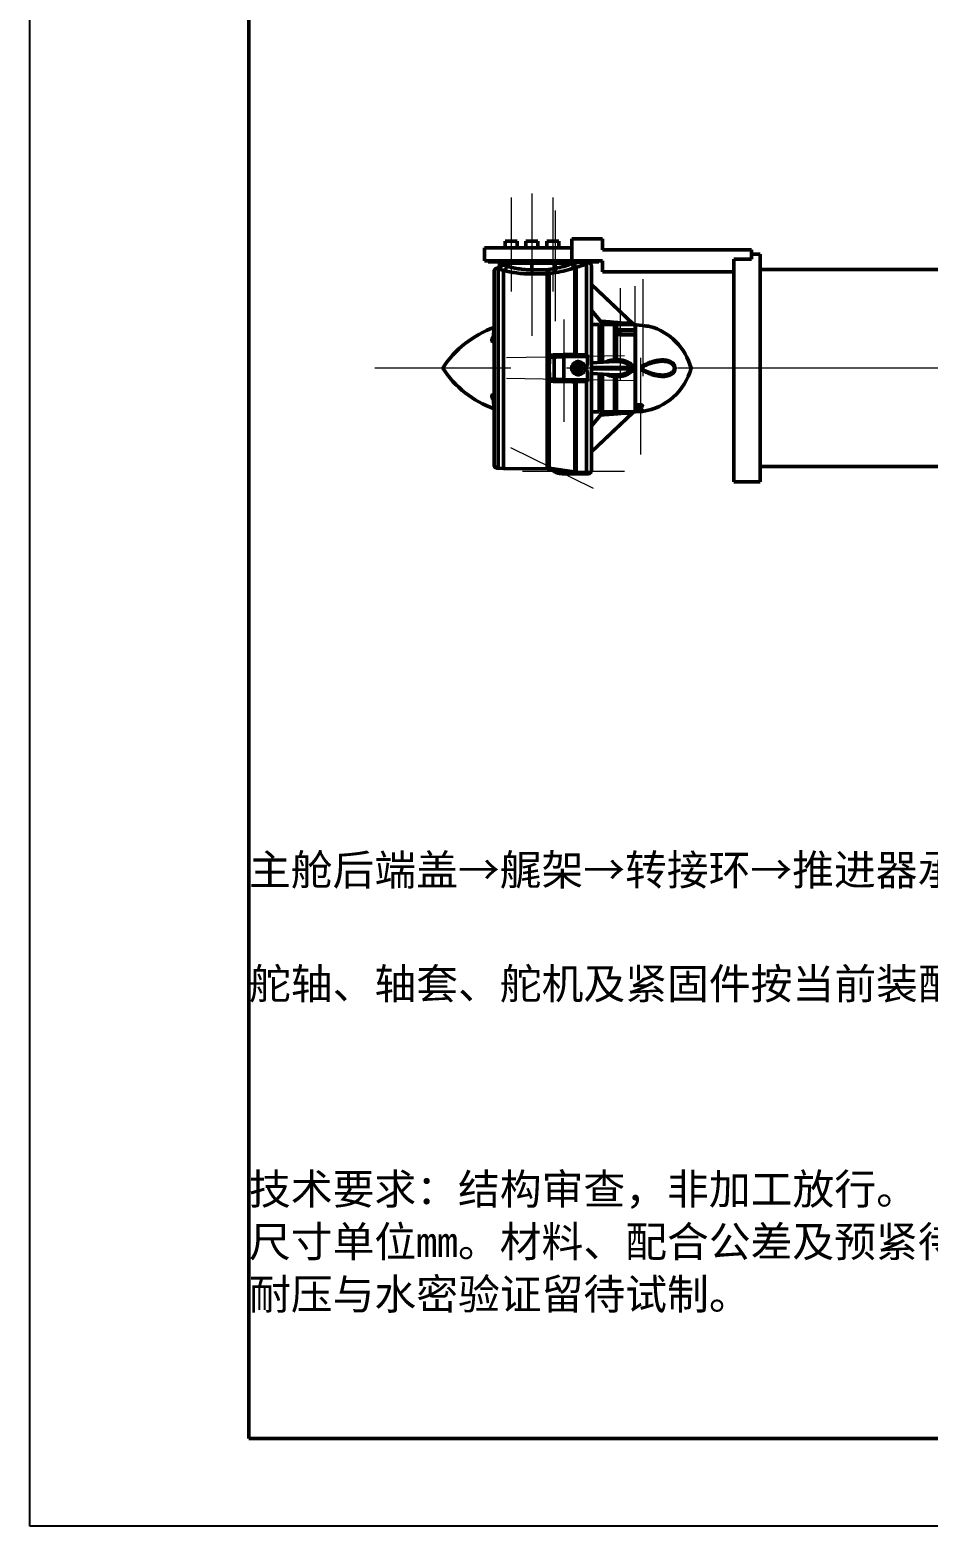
# Model space of a CAD drawing. Header units: millimetres. Extents: x 0 to 420, y 0 to 297.
# Drawn here: x 0 to 102.5, y -0.2 to 170.6 of the extents above; entities that cross this region are included whole.
import ezdxf

# ---------------------------------------------------------------- set-up
doc = ezdxf.new("R2010")
doc.units = ezdxf.units.MM
doc.linetypes.add('CENTERX2', pattern=[20.32, 12.7, -2.54, 2.54, -2.54])
for name, color, linetype in [('2_细实线层', 4, 'Continuous'), ('3_文字层', 174, 'Continuous'), ('9中心线层', 1, 'Continuous')]:
    doc.layers.add(name, color=color, linetype=linetype)
doc.layers.add('4_图框轮廓', color=1, linetype='Continuous', lineweight=50)
doc.styles.add('AUV_FANGSONG', font='simfang.ttf')

# ---------------------------------------------------------------- blocks, each defined once
blk = doc.blocks.new('SW_CENTERMARKSYMBOL_53')
at = {"layer": '9中心线层', "color": 0}
for p, q in [((-0.625, 0), (-0.9375, 0)), ((0, 0), (-0.625, 0)), ((0, 0.625), (0, 0.9375)), ((0, 0), (0, 0.625)), ((0, 0), (0, -0.625)), ((0, 0), (0.625, 0)), ((0.625, 0), (0.9375, 0)), ((0, -0.625), (0, -0.9375))]:
    blk.add_line(p, q, dxfattribs=at)

msp = doc.modelspace()

# ---------------------------------------------------------------- linework, layer by layer
at = {"color": 7, "linetype": 'Continuous', "lineweight": 50}
for p, q in [((51.88, 145.75), (61.88, 145.75)), ((51.88, 144.25), (51.88, 145.75)), ((54.25, 146.5), (54.25, 145.75)), ((54.25, 146.5), (55.63, 146.5)), ((55.63, 145.75), (55.63, 146.5)), ((56.63, 146.5), (56.63, 145.75)), ((56.63, 146.5), (58, 146.5)), ((58, 145.75), (58, 146.5)), ((59, 146.5), (59, 145.75)), ((59, 146.5), (60.38, 146.5)), ((60.38, 145.75), (60.38, 146.5)), ((61.88, 145.75), (61.88, 146.75)), ((61.88, 146.75), (65.38, 146.75)), ((61.88, 144.25), (61.88, 145.75)), ((65.38, 145.5), (65.38, 146.75)), ((65.38, 145.5), (82.38, 145.5)), ((82.38, 144.45), (82.38, 145.5)), ((51.88, 144.25), (61.88, 144.25)), ((53.6, 144), (53.6, 143.79)), ((57.31, 144), (53.6, 144)), ((53.87, 143.81), (54.45, 143.66)), ((57.31, 144), (57.31, 144.25)), ((57.31, 143.23), (57.31, 144)), ((57.31, 144), (59.96, 144)), ((59.96, 144), (59.96, 144.25)), ((59.96, 144), (59.96, 143.38)), ((59.96, 144), (62.06, 144)), ((61.88, 144.25), (65.38, 144.25)), ((61.88, 143.94), (62.04, 143.99)), ((62.04, 143.99), (62.06, 144)), ((63.14, 144.13), (63.4, 144.17)), ((63.4, 144.17), (63.48, 144.17)), ((63.48, 144.17), (63.61, 144.18)), ((63.72, 144.01), (63.55, 143.9)), ((63.55, 143.9), (63.55, 133.53)), ((63.76, 144.03), (63.72, 144.01)), ((63.83, 144.06), (63.76, 144.03)), ((64.1, 120.32), (64.1, 143.68)), ((65.38, 143), (65.38, 144.25)), ((80.38, 144.45), (82.38, 144.45)), ((80.38, 119), (80.38, 144.45)), ((83.38, 145), (82.38, 145)), ((83.38, 119), (83.38, 145)), ((52.99, 143.05), (52.99, 120.95)), ((53.44, 120.58), (53.44, 143.32)), ((54.08, 120.54), (54.08, 143.17)), ((59.04, 143.24), (57.31, 143.23)), ((57.31, 143.23), (57.32, 142.76)), ((59.04, 142.77), (57.32, 142.76)), ((59.04, 143.24), (59.19, 143.25)), ((59.04, 143.24), (59.04, 142.77)), ((59.04, 142.77), (59.27, 142.79)), ((59.04, 120.5), (59.04, 142.77)), ((59.96, 143.38), (59.19, 143.25)), ((59.27, 142.79), (59.19, 143.25)), ((60.04, 142.92), (59.27, 142.79)), ((59.27, 142.79), (59.27, 133.38)), ((59.96, 143.38), (60.04, 142.92)), ((62.35, 143.51), (62.21, 143.46)), ((62.21, 143.46), (62.21, 133.56)), ((62.37, 143.52), (62.35, 143.51)), ((62.35, 143.51), (62.35, 133.55)), ((65.38, 143), (80.38, 143)), ((110.38, 143.25), (83.38, 143.25)), ((68.86, 137.07), (64.1, 141.57)), ((68.81, 137.1), (64.1, 141.55)), ((64.1, 138.61), (65.21, 137.28)), ((64.1, 138.58), (65.21, 137.26)), ((64.98, 137), (64.1, 137)), ((64.98, 134.5), (64.98, 137)), ((65.25, 136.96), (65.25, 136.94)), ((65.31, 137.03), (65.27, 137.03)), ((65.37, 136.98), (65.33, 137.04)), ((65.37, 132.69), (65.37, 136.98)), ((66.75, 132.96), (66.75, 136.98)), ((66.96, 136.98), (66.75, 136.98)), ((66.76, 137.23), (66.97, 137.21)), ((66.96, 132.97), (66.96, 136.98)), ((68.86, 137.07), (68.86, 137.07)), ((69.08, 137), (69.03, 137)), ((69.03, 137), (69.03, 137)), ((69.08, 136.38), (69.08, 137)), ((69.13, 136.93), (69.13, 127.8)), ((69.99, 136.87), (69.13, 136.93)), ((52.73, 135.18), (52.73, 135.25)), ((52.89, 135.45), (52.99, 136.58)), ((52.99, 136.52), (52.89, 135.4)), ((52.89, 135.45), (52.89, 135.4)), ((52.89, 135.4), (52.89, 135.33)), ((52.89, 135.4), (52.89, 135.33)), ((52.99, 136.26), (52.91, 135.37)), ((65.25, 136.58), (64.98, 136.58)), ((67.08, 136.02), (67.08, 136.28)), ((67.13, 135.98), (67.13, 136.24)), ((67.38, 136.43), (69.08, 136.38)), ((67.38, 135.89), (67.38, 136.35)), ((69.05, 135.92), (67.38, 135.89)), ((67.38, 135.88), (69.05, 135.9)), ((69.08, 135.77), (67.38, 135.82)), ((69.05, 135.9), (69.05, 135.8)), ((69.08, 136.31), (69.08, 135.94)), ((69.08, 127), (69.08, 135.77)), ((59.31, 133.26), (59.85, 133.27)), ((59.32, 133.46), (59.79, 133.52)), ((59.96, 133.52), (59.79, 133.52)), ((59.85, 133.27), (59.85, 130.73)), ((61.85, 133.56), (60.95, 133.54)), ((60.96, 133.29), (60.95, 133.54)), ((60.96, 133.29), (63.67, 133.34)), ((60.96, 130.71), (60.96, 133.29)), ((61.85, 133.56), (62.21, 133.56)), ((62.35, 133.55), (62.21, 133.56)), ((62.35, 133.55), (63.55, 133.53)), ((63.67, 133.53), (63.55, 133.53)), ((63.67, 133.34), (63.67, 132.41)), ((64.98, 132.67), (64.98, 134.5)), ((59.27, 133.26), (59.27, 132.94)), ((59.31, 133.26), (59.27, 133.26)), ((59.27, 132), (59.31, 132.94)), ((59.27, 132.94), (59.31, 132.94)), ((59.27, 132.94), (59.27, 132)), ((59.31, 131.06), (59.27, 132)), ((59.27, 132), (59.27, 131.06)), ((59.31, 132.94), (59.31, 133.26)), ((63.67, 131.59), (63.67, 130.66)), ((66.79, 132.76), (64.1, 132.61)), ((64.1, 132.08), (68.81, 132.08)), ((64.1, 132.04), (68.86, 132.04)), ((68.86, 131.96), (64.1, 131.96)), ((68.81, 131.92), (64.1, 131.92)), ((66.75, 132.96), (66.96, 132.97)), ((66.81, 132.76), (66.76, 132.76)), ((66.97, 132.77), (66.81, 132.76)), ((68.86, 132), (68.86, 132.04)), ((68.86, 131.96), (68.86, 132)), ((68.86, 132), (69.03, 132)), ((69.03, 132.04), (69.03, 132)), ((69.03, 132), (69.03, 131.96)), ((69.87, 131.9), (69.87, 132.1)), ((69.94, 132.27), (70.06, 132.34)), ((70.06, 131.66), (69.94, 131.73)), ((69.98, 132.16), (70.1, 132.22)), ((69.98, 131.92), (69.98, 132.08)), ((70.1, 131.78), (69.98, 131.84)), ((71.37, 132.68), (72.15, 132.79)), ((59.27, 131.06), (59.27, 130.74)), ((59.27, 131.06), (59.31, 131.06)), ((59.31, 130.74), (59.27, 130.74)), ((59.27, 130.62), (59.27, 120.56)), ((59.31, 130.74), (59.31, 131.06)), ((59.85, 130.73), (59.31, 130.74)), ((59.79, 130.48), (59.32, 130.54)), ((59.96, 130.48), (59.79, 130.48)), ((60.95, 130.46), (60.96, 130.71)), ((60.95, 130.46), (61.85, 130.44)), ((63.67, 130.66), (60.96, 130.71)), ((61.85, 130.44), (62.21, 130.44)), ((62.35, 130.45), (62.21, 130.44)), ((62.21, 130.44), (62.21, 120.12)), ((63.55, 130.47), (62.35, 130.45)), ((62.35, 130.45), (62.35, 120.11)), ((63.55, 130.47), (63.55, 120.03)), ((63.55, 130.47), (63.67, 130.47)), ((64.1, 131.39), (66.82, 131.24)), ((64.98, 127), (64.98, 131.34)), ((65.37, 127.02), (65.37, 131.32)), ((66.96, 131.03), (66.75, 131.04)), ((66.75, 127.02), (66.75, 131.04)), ((66.76, 131.24), (66.82, 131.24)), ((66.82, 131.24), (66.97, 131.23)), ((66.96, 127.02), (66.96, 131.03)), ((52.73, 128.75), (52.73, 128.82)), ((52.89, 128.67), (52.89, 128.6)), ((52.89, 128.6), (52.89, 128.67)), ((52.89, 128.55), (52.89, 128.6)), ((52.89, 128.6), (52.99, 127.48)), ((52.99, 127.42), (52.89, 128.55)), ((52.91, 128.63), (52.99, 127.74)), ((64.1, 127), (64.98, 127)), ((64.1, 122.43), (68.86, 126.93)), ((64.1, 122.45), (68.81, 126.9)), ((65.21, 126.74), (64.1, 125.42)), ((65.21, 126.72), (64.1, 125.39)), ((64.98, 127.42), (65.25, 127.42)), ((65.25, 127.06), (65.25, 127.04)), ((65.25, 127.02), (65.26, 126.98)), ((65.26, 126.98), (65.27, 126.94)), ((65.27, 126.97), (65.31, 126.97)), ((65.33, 126.96), (65.37, 127.02)), ((66.75, 127.02), (66.96, 127.02)), ((66.97, 126.79), (66.76, 126.77)), ((68.86, 126.93), (68.86, 126.93)), ((69.03, 127), (69.08, 127)), ((69.03, 127), (69.03, 127)), ((69.13, 127.8), (69.76, 127.8)), ((69.13, 127.8), (69.13, 127.55)), ((69.76, 127.61), (69.13, 127.55)), ((69.13, 127.55), (69.13, 127.24)), ((69.13, 127.24), (69.76, 127.26)), ((69.13, 127.24), (69.13, 127.11)), ((69.76, 127.16), (69.13, 127.11)), ((69.13, 127.11), (69.13, 127.01)), ((69.13, 127.01), (69.76, 127.04)), ((69.76, 127.8), (69.76, 127.61)), ((69.76, 127.26), (69.76, 127.16)), ((53.44, 120.58), (54.08, 120.54)), ((54.08, 120.54), (59.04, 120.5)), ((59.31, 120.46), (59.85, 120.19)), ((59.32, 120.56), (59.79, 120.5)), ((61.85, 120.18), (59.79, 120.5)), ((59.96, 120.41), (59.79, 120.5)), ((61.85, 120.18), (60.95, 120.18)), ((60.96, 119.93), (63.67, 119.93)), ((61.85, 120.18), (62.21, 120.12)), ((62.35, 120.11), (62.21, 120.12)), ((62.35, 120.11), (63.55, 120.03)), ((63.67, 120.02), (63.55, 120.03)), ((83.38, 120.75), (110.38, 120.75)), ((80.38, 119), (83.38, 119))]:
    msp.add_line(p, q, dxfattribs=at)
at = {"color": 7, "linetype": 'Continuous', "lineweight": 50, "flags": 128}
for points in [[(67.38, 136.35), (68.33, 136.33), (69.08, 136.31)], [(67.38, 135.87), (68.14, 135.88), (69.05, 135.89)], [(67.38, 135.82), (67.38, 135.82), (67.38, 135.83), (67.38, 135.83), (67.38, 135.83), (67.38, 135.83), (67.38, 135.82), (67.38, 135.82)], [(69.05, 135.9), (69.05, 135.9), (69.05, 135.89), (69.05, 135.89), (69.05, 135.89)], [(69.08, 136.31), (69.09, 136.31), (69.1, 136.31), (69.11, 136.31), (69.11, 136.31), (69.12, 136.32), (69.12, 136.32), (69.13, 136.33), (69.13, 136.33)], [(69.08, 135.94), (69.09, 135.94), (69.1, 135.94), (69.11, 135.94), (69.11, 135.94), (69.12, 135.95), (69.12, 135.95), (69.13, 135.96), (69.13, 135.96)], [(59.96, 133.52), (59.93, 133.52), (59.91, 133.5), (59.89, 133.48), (59.88, 133.45), (59.87, 133.41), (59.86, 133.37), (59.85, 133.32), (59.85, 133.27)], [(70.06, 132.34), (70.08, 132.31), (70.09, 132.27), (70.1, 132.24), (70.1, 132.23), (70.1, 132.22)], [(59.85, 130.73), (59.85, 130.68), (59.86, 130.63), (59.87, 130.59), (59.88, 130.55), (59.89, 130.52), (59.91, 130.5), (59.93, 130.48), (59.96, 130.48)], [(59.27, 120.5), (59.27, 120.51), (59.27, 120.52)], [(59.31, 120.46), (59.3, 120.46), (59.3, 120.47)]]:
    msp.add_lwpolyline(points, dxfattribs=at)
at = {"color": 7, "linetype": 'Continuous', "lineweight": 50}
msp.add_circle((62.6, 132), 0.4, dxfattribs=at)
for centre, radius, start, end in [((53.37, 143.82), 0.509, 278.7336, 359.0854), ((53.1, 143.79), 0.5, 313.0393, 0), ((53.85, 144), 0.25, 90, 180), ((62.52, 144.04), 0.656, 189.0688, 241.4327), ((62.65, 144.05), 0.613, 185.2829, 240.86), ((62.67, 144.06), 0.61, 185.2753, 241.3241), ((63.22, 144.02), 0.23, 39.8531, 89.6226), ((63.77, 144.49), 0.491, 221.7762, 264.5062), ((63.43, 144), 0.25, 46.2005, 90), ((63.95, 144.54), 0.5, 226.2005, 255.2481), ((65.05, 137.11), 0.238, 340.2589, 46.8239), ((65.02, 137.1), 0.25, 341.6554, 39.9398), ((65.37, 136.96), 0.117, 146.3831, 179.9175), ((65.38, 136.98), 0.125, 161.6543, 180), ((65.38, 136.86), 0.125, 92.6726, 179.8639), ((65.02, 137.24), 0.367, 326.9477, 17.0128), ((65.6, 137.14), 1.16, 351.9901, 4.3941), ((48.77, 137.84), 18.22, 357.3044, 358.0372), ((68.97, 137.17), 0.171, 203.1242, 261.2644), ((69.04, 137.25), 0.25, 226.6625, 268.0048), ((69.03, 137.25), 0.25, 226.6622, 268), ((69.08, 136.95), 0.05, 0, 88), ((69.01, 130.32), 6.68, 14.5591, 74.8945), ((56.97, 125.59), 11.75, 109.7337, 146.9192), ((52.69, 135.44), 0.197, 279.9972, 348.6505), ((52.69, 135.37), 0.195, 279.3259, 348.0578), ((52.93, 135.4), 0.0424, 183.3196, 237.6606), ((67.08, 136.23), 0.0463, 5.0327, 92.6592), ((67.08, 135.97), 0.0453, 7.084, 94.1583), ((65.54, 136.44), 1.83, 357.4883, 359.75), ((67.87, 135.9), 0.49, 180.5743, 183.0381), ((69.61, 135.92), 0.554, 180.718, 182.8957), ((69.08, 136.33), 0.0469, 3.8868, 91.7318), ((69.08, 135.73), 0.05, 0, 90), ((69.08, 135.73), 0.0447, 8.7905, 95.2653), ((56.97, 138.41), 11.75, 213.0808, 250.1628), ((65.48, 132.81), 1.28, 357.7226, 6.7778), ((68.43, 132.94), 1.47, 178.7356, 186.6355), ((44.99, 155.41), 33.34, 315.6052, 315.9277), ((44.99, 108.59), 33.34, 44.0723, 44.3948), ((69.22, 154), 21.96, 269.0625, 269.4873), ((69.22, 110), 21.96, 90.5127, 90.9375), ((69.8, 131.33), 0.769, 76.837, 85.1305), ((69.82, 132.54), 0.642, 274.1726, 284.1154), ((69.01, 133.68), 6.68, 277.9139, 345.4409), ((69.79, 132.15), 0.192, 3.7267, 41.6906), ((69.76, 131.87), 0.226, 321.2314, 353.3628), ((69.91, 131.77), 0.192, 323.0902, 1.8573), ((65.32, 131.2), 1.44, 353.5932, 1.6045), ((68.43, 131.06), 1.47, 173.3645, 181.2644), ((52.69, 128.63), 0.195, 11.9422, 80.6742), ((52.69, 128.56), 0.197, 11.3495, 80.0028), ((52.93, 128.6), 0.0424, 122.3394, 176.6804), ((65.02, 126.9), 0.25, 320.0602, 18.3446), ((65.05, 126.89), 0.238, 313.1761, 19.7411), ((65.38, 127.14), 0.125, 180.1361, 267.3274), ((65.37, 127.04), 0.117, 180.0825, 213.6169), ((65.38, 127.02), 0.125, 180, 198.3457), ((65.02, 126.76), 0.367, 342.9872, 33.0523), ((65.6, 126.86), 1.16, 355.6059, 8.0099), ((48.77, 126.16), 18.22, 1.9628, 2.6956), ((68.97, 126.83), 0.171, 98.7356, 156.8758), ((69.04, 126.75), 0.25, 91.9952, 133.3375), ((69.03, 126.75), 0.25, 92, 133.3378), ((69.08, 127.05), 0.05, 272, 0), ((59.03, 118.91), 1.59, 81.226, 89.5), ((63.47, 118.6), 3.96, 152.7631, 156.3551), ((64.54, 120.12), 3.58, 179.0014, 182.9983)]:
    msp.add_arc(centre, radius, start, end, dxfattribs=at)
for points, knots in [([(53.6, 143.79), (53.61, 143.8), (53.64, 143.83), (53.8, 143.82), (53.87, 143.81)], [0, 0, 0, 0, 0.500462, 1, 1, 1, 1]), ([(54.45, 143.66), (54.44, 143.62), (54.43, 143.54), (54.39, 143.46), (54.36, 143.39), (54.31, 143.32), (54.22, 143.22), (54.13, 143.19), (54.09, 143.17)], [0, 0, 0, 0, 0.1642334, 0.3380402, 0.3964664, 0.5006287, 0.7564276, 1, 1, 1, 1]), ([(54.45, 143.66), (54.63, 143.6), (55, 143.5), (55.71, 143.35), (56.49, 143.24), (57.04, 143.23), (57.31, 143.23)], [0, 0, 0, 0, 0.2507703, 0.5005571, 0.7507372, 1, 1, 1, 1]), ([(59.96, 143.38), (60.3, 143.46), (60.99, 143.61), (61.58, 143.83), (61.88, 143.94)], [0, 0, 0, 0, 0.498128, 1, 1, 1, 1]), ([(62.06, 144), (62.28, 144.02), (62.71, 144.07), (63, 144.11), (63.14, 144.13)], [0, 0, 0, 0, 0.499684, 1, 1, 1, 1]), ([(63.54, 143.91), (63.4, 143.85), (63.1, 143.73), (62.62, 143.59), (62.37, 143.52)], [0, 0, 0, 0, 0.500488, 1, 1, 1, 1]), ([(63.54, 143.91), (63.5, 143.91), (63.43, 143.92), (63.32, 143.96), (63.22, 144.04), (63.17, 144.1), (63.14, 144.13)], [0, 0, 0, 0, 0.246, 0.49985, 0.753779, 1, 1, 1, 1]), ([(63.48, 144.17), (63.47, 144.19), (63.44, 144.21), (63.4, 144.23), (63.35, 144.25), (63.32, 144.25), (63.31, 144.25)], [0, 0, 0, 0, 0.260105, 0.516695, 0.764692, 1, 1, 1, 1]), ([(63.48, 144.17), (63.52, 144.14), (63.6, 144.07), (63.71, 144.04), (63.76, 144.03)], [0, 0, 0, 0, 0.50002, 1, 1, 1, 1]), ([(63.55, 143.9), (63.55, 143.9), (63.55, 143.91), (63.54, 143.91), (63.54, 143.91), (63.54, 143.91), (63.54, 143.91)], [0, 0, 0, 0, 0.6354088, 0.8412953, 0.924249, 1, 1, 1, 1]), ([(63.83, 144.06), (63.85, 144.05), (63.9, 144.04), (63.98, 143.98), (64.05, 143.89), (64.09, 143.79), (64.11, 143.72), (64.1, 143.68), (64.1, 143.68)], [0, 0, 0, 0, 0.126997, 0.340967, 0.55754, 0.771864, 0.988152, 1, 1, 1, 1]), ([(53, 143.05), (52.99, 143.05), (52.97, 143.11), (53.03, 143.23), (53.13, 143.35), (53.28, 143.42), (53.39, 143.42), (53.44, 143.42)], [0, 0, 0, 0, 0.032787, 0.275195, 0.515924, 0.755452, 1, 1, 1, 1]), ([(53.44, 143.32), (53.44, 143.35), (53.44, 143.41), (53.44, 143.42), (53.44, 143.42)], [0, 0, 0, 0, 0.515593, 1, 1, 1, 1]), ([(54.09, 143.17), (53.96, 143.2), (53.7, 143.25), (53.53, 143.3), (53.44, 143.32)], [0, 0, 0, 0, 0.501511, 1, 1, 1, 1]), ([(57.32, 142.76), (57.01, 142.76), (56.4, 142.77), (55.52, 142.87), (54.72, 143.01), (54.29, 143.12), (54.08, 143.17)], [0, 0, 0, 0, 0.2493872, 0.499569, 0.7492619, 1, 1, 1, 1]), ([(54.08, 143.17), (54.08, 143.17), (54.08, 143.17), (54.08, 143.17), (54.08, 143.17), (54.09, 143.17)], [0, 0, 0, 0, 0.560086, 0.788514, 1, 1, 1, 1]), ([(62.21, 143.46), (61.87, 143.36), (61.19, 143.14), (60.42, 142.99), (60.04, 142.92)], [0, 0, 0, 0, 0.501697, 1, 1, 1, 1]), ([(65.21, 137.28), (65.23, 137.3), (65.26, 137.33), (65.32, 137.34), (65.36, 137.34), (65.37, 137.34)], [0, 0, 0, 0, 0.496351, 0.746083, 1, 1, 1, 1]), ([(65.21, 137.26), (65.21, 137.26), (65.21, 137.26), (65.21, 137.26), (65.21, 137.27), (65.21, 137.27), (65.21, 137.28)], [0, 0, 0, 0, 0.112427, 0.229013, 0.479076, 1, 1, 1, 1]), ([(65.21, 137.26), (65.23, 137.24), (65.25, 137.21), (65.27, 137.14), (65.27, 137.08), (65.26, 137.04), (65.26, 137.02)], [0, 0, 0, 0, 0.244149, 0.497596, 0.752305, 1, 1, 1, 1]), ([(65.33, 137.04), (65.32, 137.03), (65.3, 137.02), (65.27, 137), (65.26, 136.97), (65.25, 136.95), (65.25, 136.94)], [0, 0, 0, 0, 0.243617, 0.499067, 0.755015, 1, 1, 1, 1]), ([(65.25, 136.94), (65.25, 136.95), (65.25, 136.96), (65.27, 136.99), (65.28, 137.02), (65.3, 137.03), (65.31, 137.03)], [0, 0, 0, 0, 0.253904, 0.510246, 0.761251, 1, 1, 1, 1]), ([(65.25, 136.86), (65.25, 136.82), (65.25, 136.74), (65.25, 136.45), (65.25, 136.03), (65.25, 135.47), (65.25, 134.81), (65.25, 134.06), (65.25, 133.35), (65.25, 132.88), (65.25, 132.68)], [0, 0, 0, 0, 0.122032, 0.249574, 0.381073, 0.514644, 0.648215, 0.779714, 0.907256, 1, 1, 1, 1]), ([(65.27, 137.03), (65.27, 137.02), (65.26, 137.02), (65.26, 137.02), (65.26, 137.02)], [0, 0, 0, 0, 0.531554, 1, 1, 1, 1]), ([(65.33, 137.04), (65.33, 137.04), (65.32, 137.03), (65.31, 137.03), (65.31, 137.03)], [0, 0, 0, 0, 0.499871, 1, 1, 1, 1]), ([(65.37, 137.34), (65.59, 137.32), (66.02, 137.29), (66.51, 137.25), (66.76, 137.23)], [0, 0, 0, 0, 0.499931, 1, 1, 1, 1]), ([(66.75, 136.98), (66.51, 136.98), (66.02, 136.97), (65.59, 136.98), (65.37, 136.98)], [0, 0, 0, 0, 0.500509, 1, 1, 1, 1]), ([(68.94, 137), (68.8, 137), (68.52, 136.99), (68.03, 136.97), (67.51, 136.97), (67.14, 136.98), (66.96, 136.98)], [0, 0, 0, 0, 0.253556, 0.500212, 0.748786, 1, 1, 1, 1]), ([(66.97, 137.21), (67.14, 137.2), (67.48, 137.16), (67.96, 137.13), (68.42, 137.12), (68.68, 137.11), (68.81, 137.1)], [0, 0, 0, 0, 0.251775, 0.499618, 0.749281, 1, 1, 1, 1]), ([(68.81, 137.1), (68.83, 137.1), (68.84, 137.08), (68.86, 137.07), (68.86, 137.07), (68.86, 137.07), (68.86, 137.07), (68.86, 137.07)], [0, 0, 0, 0, 0.637978, 0.848623, 0.928803, 0.964937, 1, 1, 1, 1]), ([(69.03, 137), (69.03, 137), (69.02, 137), (69, 137), (68.97, 137), (68.94, 137)], [0, 0, 0, 0, 0.246329, 0.500108, 1, 1, 1, 1]), ([(70.75, 136.77), (70.74, 136.77), (70.73, 136.77), (70.59, 136.79), (70.39, 136.81), (70.18, 136.84), (70.04, 136.86), (69.99, 136.87)], [0, 0, 0, 0, 0.216877, 0.43482, 0.653138, 0.872595, 1, 1, 1, 1]), ([(52.73, 135.25), (52.73, 135.27), (52.74, 135.32), (52.8, 135.42), (52.87, 135.48), (52.91, 135.52)], [0, 0, 0, 0, 0.242221, 0.498524, 1, 1, 1, 1]), ([(52.91, 134.98), (52.87, 135.01), (52.8, 135.04), (52.74, 135.11), (52.73, 135.16), (52.73, 135.18)], [0, 0, 0, 0, 0.5017222, 0.757874, 1, 1, 1, 1]), ([(52.9, 135.47), (52.9, 135.46), (52.9, 135.43), (52.89, 135.4), (52.89, 135.4), (52.89, 135.4)], [0, 0, 0, 0, 0.127676, 0.567612, 1, 1, 1, 1]), ([(52.89, 135.33), (52.89, 135.29), (52.89, 135.21), (52.9, 135.08), (52.91, 135.02), (52.91, 134.98)], [0, 0, 0, 0, 0.322483, 0.651127, 1, 1, 1, 1]), ([(52.91, 134.98), (52.91, 135.01), (52.9, 135.07), (52.9, 135.16), (52.9, 135.23), (52.9, 135.28), (52.91, 135.33), (52.91, 135.35), (52.91, 135.37)], [0, 0, 0, 0, 0.258818, 0.511615, 0.635429, 0.756742, 0.877702, 1, 1, 1, 1]), ([(67.08, 136.28), (67.08, 136.3), (67.09, 136.34), (67.16, 136.39), (67.26, 136.42), (67.34, 136.43), (67.38, 136.43)], [0, 0, 0, 0, 0.250592, 0.500292, 0.750063, 1, 1, 1, 1]), ([(67.38, 135.82), (67.34, 135.82), (67.26, 135.83), (67.16, 135.88), (67.09, 135.95), (67.08, 136), (67.08, 136.02)], [0, 0, 0, 0, 0.250484, 0.5001333, 0.7499623, 1, 1, 1, 1]), ([(67.13, 136.24), (67.13, 136.25), (67.13, 136.28), (67.16, 136.3), (67.2, 136.33), (67.24, 136.34), (67.3, 136.35), (67.35, 136.35), (67.38, 136.35)], [0, 0, 0, 0, 0.208621, 0.344157, 0.500251, 0.649804, 0.783077, 1, 1, 1, 1]), ([(67.21, 135.86), (67.21, 135.86), (67.19, 135.87), (67.16, 135.9), (67.13, 135.93), (67.13, 135.96), (67.13, 135.98)], [0, 0, 0, 0, 0.070437, 0.360362, 0.612171, 1, 1, 1, 1]), ([(67.38, 135.89), (67.35, 135.89), (67.3, 135.89), (67.24, 135.87), (67.22, 135.86), (67.21, 135.86)], [0, 0, 0, 0, 0.504988, 0.78486, 1, 1, 1, 1]), ([(69.08, 135.94), (69.08, 135.93), (69.08, 135.93), (69.07, 135.92), (69.06, 135.92), (69.06, 135.92), (69.05, 135.92)], [0, 0, 0, 0, 0.248578, 0.499316, 0.748683, 1, 1, 1, 1]), ([(69.08, 136.31), (69.08, 136.31), (69.08, 136.31), (69.08, 136.32), (69.08, 136.33), (69.08, 136.35), (69.08, 136.36), (69.08, 136.37), (69.08, 136.38), (69.08, 136.38)], [0, 0, 0, 0, 0.056242, 0.15846, 0.306507, 0.50016, 0.670563, 0.810827, 1, 1, 1, 1]), ([(69.13, 127.05), (69.13, 127.06), (69.13, 127.08), (69.13, 127.25), (69.13, 127.52), (69.13, 127.91), (69.13, 128.4), (69.13, 128.97), (69.13, 129.59), (69.13, 130.26), (69.13, 130.96), (69.13, 131.69), (69.13, 132.46), (69.13, 133.22), (69.13, 133.95), (69.13, 134.62), (69.13, 135.23), (69.13, 135.57), (69.13, 135.73)], [0, 0, 0, 0, 0.059979, 0.122068, 0.185648, 0.25, 0.314352, 0.377932, 0.440021, 0.5, 0.559979, 0.622068, 0.685648, 0.75, 0.814352, 0.877932, 0.940021, 1, 1, 1, 1]), ([(59.27, 133.38), (59.27, 133.39), (59.27, 133.4), (59.28, 133.43), (59.29, 133.45), (59.3, 133.46), (59.31, 133.46), (59.32, 133.46)], [0, 0, 0, 0, 0.267042, 0.497713, 0.749598, 0.877644, 1, 1, 1, 1]), ([(59.27, 133.38), (59.27, 133.36), (59.27, 133.33), (59.27, 133.28), (59.27, 133.26)], [0, 0, 0, 0, 0.505436, 1, 1, 1, 1]), ([(59.32, 133.46), (59.31, 133.45), (59.31, 133.42), (59.31, 133.37), (59.31, 133.32), (59.31, 133.28), (59.31, 133.26)], [0, 0, 0, 0, 0.267536, 0.522532, 0.766218, 1, 1, 1, 1]), ([(60.96, 133.29), (60.73, 133.29), (60.35, 133.28), (60, 133.27), (59.85, 133.27)], [0, 0, 0, 0, 0.5818, 1, 1, 1, 1]), ([(59.96, 133.52), (60.11, 133.53), (60.43, 133.53), (60.78, 133.54), (60.95, 133.54)], [0, 0, 0, 0, 0.499996, 1, 1, 1, 1]), ([(63.67, 133.53), (63.67, 133.33), (63.67, 132.96), (63.67, 132.58), (63.67, 132.41)], [0, 0, 0, 0, 0.535513, 1, 1, 1, 1]), ([(62.6, 132.31), (62.63, 132.31), (62.7, 132.3), (62.79, 132.25), (62.87, 132.17), (62.91, 132.07), (62.91, 131.96), (62.88, 131.86), (62.82, 131.77), (62.73, 131.71), (62.65, 131.69), (62.57, 131.69), (62.49, 131.7), (62.4, 131.75), (62.33, 131.83), (62.28, 131.93), (62.28, 132.04), (62.31, 132.14), (62.37, 132.23), (62.46, 132.29), (62.54, 132.31), (62.58, 132.31), (62.6, 132.31)], [0, 0, 0, 0, 0.053671, 0.107342, 0.161026, 0.21472, 0.268398, 0.322061, 0.375732, 0.429423, 0.483113, 0.5, 0.553671, 0.607342, 0.661026, 0.71472, 0.768398, 0.822061, 0.875732, 0.929423, 0.983113, 1, 1, 1, 1]), ([(63.67, 132.41), (63.67, 132.41), (63.66, 132.41), (63.64, 132.4), (63.62, 132.37), (63.56, 132.24), (63.54, 132.04), (63.56, 131.81), (63.59, 131.69), (63.62, 131.63), (63.64, 131.6), (63.66, 131.59), (63.67, 131.59), (63.67, 131.59)], [0, 0, 0, 0, 0.012684, 0.026734, 0.063233, 0.126403, 0.49856, 0.748345, 0.873613, 0.936498, 0.97317, 0.987273, 1, 1, 1, 1]), ([(63.67, 131.59), (63.67, 131.39), (63.67, 131.02), (63.67, 130.64), (63.67, 130.47)], [0, 0, 0, 0, 0.535513, 1, 1, 1, 1]), ([(65.8, 132.71), (65.88, 132.75), (66.17, 132.9), (66.51, 132.93), (66.75, 132.96)], [0, 0, 0, 0, 0.256062, 1, 1, 1, 1]), ([(66.96, 132.97), (67.14, 132.96), (67.51, 132.95), (68.03, 132.8), (68.52, 132.57), (68.8, 132.33), (68.94, 132.21)], [0, 0, 0, 0, 0.251214, 0.499788, 0.746436, 1, 1, 1, 1]), ([(68.94, 131.79), (68.8, 131.67), (68.52, 131.44), (68.03, 131.2), (67.51, 131.05), (67.14, 131.04), (66.96, 131.03)], [0, 0, 0, 0, 0.253273, 0.499649, 0.749994, 1, 1, 1, 1]), ([(68.81, 132.08), (68.68, 132.19), (68.42, 132.4), (67.96, 132.62), (67.48, 132.75), (67.14, 132.76), (66.97, 132.77)], [0, 0, 0, 0, 0.250719, 0.500382, 0.748225, 1, 1, 1, 1]), ([(66.97, 131.23), (67.14, 131.24), (67.47, 131.25), (67.96, 131.38), (68.42, 131.6), (68.68, 131.81), (68.81, 131.92)], [0, 0, 0, 0, 0.250462, 0.500237, 0.747881, 1, 1, 1, 1]), ([(68.86, 132.04), (68.86, 132.04), (68.86, 132.05), (68.86, 132.05), (68.86, 132.06), (68.84, 132.07), (68.83, 132.08), (68.81, 132.08)], [0, 0, 0, 0, 0.035057, 0.071208, 0.15146, 0.36205, 1, 1, 1, 1]), ([(68.81, 131.92), (68.83, 131.92), (68.84, 131.93), (68.86, 131.94), (68.86, 131.95), (68.86, 131.95), (68.86, 131.96), (68.86, 131.96)], [0, 0, 0, 0, 0.636205, 0.84769, 0.927986, 0.964395, 1, 1, 1, 1]), ([(68.94, 132.21), (68.97, 132.19), (69, 132.15), (69.02, 132.09), (69.03, 132.06), (69.03, 132.04)], [0, 0, 0, 0, 0.499845, 0.753592, 1, 1, 1, 1]), ([(69.03, 131.96), (69.03, 131.94), (69.02, 131.91), (69, 131.85), (68.97, 131.81), (68.94, 131.79)], [0, 0, 0, 0, 0.247142, 0.501808, 1, 1, 1, 1]), ([(69.87, 132.1), (69.87, 132.13), (69.88, 132.18), (69.9, 132.23), (69.92, 132.26), (69.93, 132.27), (69.94, 132.27)], [0, 0, 0, 0, 0.46444, 0.751659, 0.878304, 1, 1, 1, 1]), ([(69.94, 131.73), (69.93, 131.73), (69.92, 131.74), (69.9, 131.77), (69.88, 131.82), (69.87, 131.87), (69.87, 131.9)], [0, 0, 0, 0, 0.121649, 0.248209, 0.535313, 1, 1, 1, 1]), ([(69.98, 132.08), (69.98, 132.09), (69.98, 132.11), (69.98, 132.13), (69.98, 132.15), (69.98, 132.16), (69.98, 132.16), (69.98, 132.16)], [0, 0, 0, 0, 0.386955, 0.663859, 0.820242, 0.903656, 1, 1, 1, 1]), ([(69.98, 131.84), (69.98, 131.84), (69.98, 131.84), (69.98, 131.85), (69.98, 131.87), (69.98, 131.89), (69.98, 131.91), (69.98, 131.92)], [0, 0, 0, 0, 0.0965436, 0.1800345, 0.336401, 0.6132682, 1, 1, 1, 1]), ([(70.06, 132.34), (70.17, 132.4), (70.39, 132.51), (70.74, 132.64), (71.07, 132.75), (71.36, 132.83), (71.63, 132.88), (71.87, 132.92), (72.22, 132.95), (72.52, 132.94), (72.8, 132.88), (72.94, 132.84), (73.1, 132.78), (73.26, 132.69), (73.39, 132.59), (73.5, 132.47), (73.6, 132.32), (73.65, 132.14), (73.66, 131.99), (73.65, 131.85), (73.61, 131.72), (73.54, 131.6), (73.44, 131.46), (73.31, 131.35), (73.18, 131.26), (72.97, 131.16), (72.73, 131.1), (72.47, 131.06), (72.29, 131.06), (72.01, 131.06), (71.61, 131.11), (71.1, 131.24), (70.57, 131.42), (70.23, 131.58), (70.06, 131.66)], [0, 0, 0, 0, 0.039433, 0.083394, 0.125032, 0.15938, 0.191585, 0.221717, 0.24985, 0.318907, 0.338938, 0.357591, 0.374951, 0.408579, 0.423686, 0.437881, 0.469258, 0.485002, 0.500708, 0.516535, 0.53219, 0.547371, 0.563608, 0.592745, 0.608876, 0.626241, 0.682086, 0.703524, 0.726485, 0.751041, 0.809, 0.875142, 0.937523, 1, 1, 1, 1]), ([(70.1, 132.22), (70.3, 132.31), (70.65, 132.48), (71, 132.58), (71.16, 132.63)], [0, 0, 0, 0, 0.556419, 1, 1, 1, 1]), ([(71.16, 131.37), (71, 131.42), (70.65, 131.52), (70.3, 131.69), (70.1, 131.78)], [0, 0, 0, 0, 0.445456, 1, 1, 1, 1]), ([(71.16, 132.63), (71.19, 132.63), (71.37, 132.69), (71.71, 132.76), (72.01, 132.78), (72.15, 132.79)], [0, 0, 0, 0, 0.070317, 0.559587, 1, 1, 1, 1]), ([(72.15, 132.79), (72.32, 132.78), (72.62, 132.78), (72.99, 132.68), (73.23, 132.55), (73.38, 132.43), (73.48, 132.31), (73.53, 132.21), (73.57, 132.11), (73.58, 132), (73.56, 131.89), (73.52, 131.74), (73.41, 131.59), (73.23, 131.45), (73.03, 131.34), (72.78, 131.26), (72.48, 131.22), (72.27, 131.21), (72.15, 131.21)], [0, 0, 0, 0, 0.14178, 0.256573, 0.324324, 0.381725, 0.415206, 0.445639, 0.4738, 0.500661, 0.527479, 0.555636, 0.619329, 0.67655, 0.743924, 0.817453, 0.902733, 1, 1, 1, 1]), ([(59.27, 130.74), (59.27, 130.72), (59.27, 130.67), (59.27, 130.64), (59.27, 130.62)], [0, 0, 0, 0, 0.494564, 1, 1, 1, 1]), ([(59.32, 130.54), (59.31, 130.54), (59.3, 130.54), (59.29, 130.55), (59.28, 130.57), (59.27, 130.6), (59.27, 130.61), (59.27, 130.62)], [0, 0, 0, 0, 0.121745, 0.249718, 0.500023, 0.731471, 1, 1, 1, 1]), ([(59.32, 130.54), (59.31, 130.55), (59.31, 130.58), (59.31, 130.63), (59.31, 130.68), (59.31, 130.72), (59.31, 130.74)], [0, 0, 0, 0, 0.2675356, 0.5225319, 0.7662176, 1, 1, 1, 1]), ([(60.95, 130.46), (60.78, 130.46), (60.43, 130.47), (60.11, 130.47), (59.96, 130.48)], [0, 0, 0, 0, 0.500004, 1, 1, 1, 1]), ([(65.25, 131.32), (65.25, 131.12), (65.25, 130.65), (65.25, 129.94), (65.25, 129.19), (65.25, 128.53), (65.25, 127.97), (65.25, 127.55), (65.25, 127.26), (65.25, 127.18), (65.25, 127.14)], [0, 0, 0, 0, 0.092744, 0.220286, 0.351785, 0.485356, 0.618927, 0.750426, 0.877968, 1, 1, 1, 1]), ([(66.75, 131.04), (66.51, 131.07), (66.17, 131.1), (65.88, 131.25), (65.81, 131.29)], [0, 0, 0, 0, 0.743474, 1, 1, 1, 1]), ([(72.15, 131.21), (72.01, 131.22), (71.71, 131.24), (71.37, 131.31), (71.19, 131.37), (71.16, 131.37)], [0, 0, 0, 0, 0.439893, 0.929024, 1, 1, 1, 1]), ([(52.73, 128.82), (52.73, 128.84), (52.74, 128.89), (52.8, 128.96), (52.87, 128.99), (52.91, 129.02)], [0, 0, 0, 0, 0.242221, 0.498524, 1, 1, 1, 1]), ([(52.91, 128.48), (52.87, 128.52), (52.8, 128.58), (52.74, 128.68), (52.73, 128.73), (52.73, 128.75)], [0, 0, 0, 0, 0.501722, 0.757874, 1, 1, 1, 1]), ([(52.91, 129.02), (52.91, 128.98), (52.9, 128.92), (52.89, 128.79), (52.89, 128.71), (52.89, 128.67)], [0, 0, 0, 0, 0.348909, 0.677272, 1, 1, 1, 1]), ([(52.91, 128.63), (52.91, 128.65), (52.91, 128.67), (52.9, 128.72), (52.9, 128.77), (52.9, 128.84), (52.9, 128.93), (52.91, 128.99), (52.91, 129.02)], [0, 0, 0, 0, 0.122298, 0.243258, 0.364571, 0.488385, 0.741182, 1, 1, 1, 1]), ([(65.27, 126.94), (65.27, 126.93), (65.27, 126.91), (65.27, 126.86), (65.25, 126.8), (65.23, 126.76), (65.21, 126.74)], [0, 0, 0, 0, 0.072864, 0.386765, 0.699113, 1, 1, 1, 1]), ([(65.21, 126.72), (65.21, 126.73), (65.21, 126.73), (65.21, 126.74), (65.21, 126.74), (65.21, 126.74), (65.21, 126.74)], [0, 0, 0, 0, 0.520373, 0.770808, 0.887465, 1, 1, 1, 1]), ([(65.37, 126.66), (65.36, 126.66), (65.32, 126.66), (65.26, 126.67), (65.23, 126.7), (65.21, 126.72)], [0, 0, 0, 0, 0.253814, 0.503674, 1, 1, 1, 1]), ([(65.25, 127.06), (65.25, 127.05), (65.26, 127.03), (65.27, 127), (65.3, 126.98), (65.32, 126.97), (65.33, 126.96)], [0, 0, 0, 0, 0.244987, 0.500937, 0.756386, 1, 1, 1, 1]), ([(65.31, 126.97), (65.3, 126.97), (65.28, 126.99), (65.27, 127.01), (65.25, 127.04), (65.25, 127.05), (65.25, 127.06)], [0, 0, 0, 0, 0.249842, 0.50008, 0.750349, 1, 1, 1, 1]), ([(65.26, 126.98), (65.26, 126.98), (65.26, 126.98), (65.27, 126.98), (65.27, 126.97)], [0, 0, 0, 0, 0.468435, 1, 1, 1, 1]), ([(65.31, 126.97), (65.31, 126.97), (65.32, 126.97), (65.33, 126.96), (65.33, 126.96)], [0, 0, 0, 0, 0.500118, 1, 1, 1, 1]), ([(65.37, 127.02), (65.59, 127.02), (66.02, 127.03), (66.51, 127.02), (66.75, 127.02)], [0, 0, 0, 0, 0.499857, 1, 1, 1, 1]), ([(66.76, 126.77), (66.51, 126.75), (66.02, 126.72), (65.59, 126.68), (65.37, 126.66)], [0, 0, 0, 0, 0.499097, 1, 1, 1, 1]), ([(66.96, 127.02), (67.14, 127.02), (67.51, 127.03), (68.03, 127.03), (68.52, 127.01), (68.8, 127), (68.94, 127)], [0, 0, 0, 0, 0.250006, 0.50035, 0.746718, 1, 1, 1, 1]), ([(68.81, 126.9), (68.68, 126.89), (68.42, 126.88), (67.96, 126.87), (67.47, 126.84), (67.14, 126.8), (66.97, 126.79)], [0, 0, 0, 0, 0.252119, 0.499763, 0.749538, 1, 1, 1, 1]), ([(68.86, 126.93), (68.86, 126.93), (68.86, 126.93), (68.86, 126.93), (68.86, 126.93), (68.84, 126.92), (68.83, 126.9), (68.81, 126.9)], [0, 0, 0, 0, 0.035869, 0.072487, 0.153078, 0.363419, 1, 1, 1, 1]), ([(68.94, 127), (68.97, 127), (69, 127), (69.02, 127), (69.03, 127), (69.03, 127)], [0, 0, 0, 0, 0.498375, 0.752889, 1, 1, 1, 1]), ([(69.76, 127.8), (69.78, 127.8), (69.82, 127.8), (69.88, 127.79), (69.91, 127.77), (69.93, 127.74), (69.93, 127.7), (69.91, 127.67), (69.87, 127.64), (69.81, 127.62), (69.78, 127.62), (69.76, 127.61)], [0, 0, 0, 0, 0.114405, 0.228825, 0.342847, 0.456262, 0.56923, 0.682055, 0.795079, 0.908584, 1, 1, 1, 1]), ([(69.76, 127.26), (69.78, 127.26), (69.82, 127.26), (69.88, 127.26), (69.91, 127.25), (69.93, 127.24), (69.93, 127.22), (69.91, 127.2), (69.87, 127.19), (69.81, 127.17), (69.78, 127.17), (69.76, 127.16)], [0, 0, 0, 0, 0.114405, 0.228825, 0.342847, 0.456262, 0.56923, 0.682055, 0.795079, 0.908584, 1, 1, 1, 1]), ([(69.76, 127.04), (69.78, 127.05), (69.82, 127.05), (69.88, 127.06), (69.91, 127.06), (69.93, 127.06), (69.93, 127.06), (69.93, 127.06), (69.92, 127.06), (69.92, 127.06)], [0, 0, 0, 0, 0.180651, 0.361325, 0.541371, 0.720459, 0.789658, 0.968009, 1, 1, 1, 1]), ([(53.44, 120.58), (53.39, 120.58), (53.28, 120.58), (53.13, 120.65), (53.03, 120.77), (52.97, 120.89), (52.99, 120.95), (53, 120.95)], [0, 0, 0, 0, 0.245035, 0.485038, 0.726246, 0.969135, 1, 1, 1, 1]), ([(59.27, 120.56), (59.27, 120.56), (59.27, 120.56), (59.28, 120.56), (59.29, 120.56), (59.3, 120.56), (59.31, 120.56), (59.32, 120.56)], [0, 0, 0, 0, 0.267042, 0.497713, 0.749598, 0.877644, 1, 1, 1, 1]), ([(59.27, 120.56), (59.27, 120.55), (59.27, 120.52), (59.27, 120.52), (59.27, 120.52)], [0, 0, 0, 0, 0.505436, 1, 1, 1, 1]), ([(59.27, 120.5), (59.27, 120.49), (59.28, 120.49), (59.28, 120.48), (59.29, 120.47), (59.3, 120.46), (59.31, 120.46)], [0, 0, 0, 0, 0.247936, 0.500138, 0.752201, 1, 1, 1, 1]), ([(59.32, 120.56), (59.31, 120.55), (59.31, 120.52), (59.31, 120.48), (59.31, 120.46), (59.31, 120.46), (59.31, 120.46)], [0, 0, 0, 0, 0.267536, 0.522532, 0.766218, 1, 1, 1, 1]), ([(60.96, 119.93), (60.73, 119.95), (60.35, 119.97), (60, 120.13), (59.85, 120.19)], [0, 0, 0, 0, 0.5818, 1, 1, 1, 1]), ([(59.96, 120.41), (60.11, 120.35), (60.43, 120.21), (60.78, 120.19), (60.95, 120.18)], [0, 0, 0, 0, 0.499996, 1, 1, 1, 1]), ([(64.1, 120.32), (64.1, 120.32), (64.11, 120.28), (64.09, 120.21), (64.04, 120.11), (63.98, 120.02), (63.82, 119.91), (63.67, 119.92), (63.55, 119.93)], [0, 0, 0, 0, 0.008262, 0.147538, 0.285549, 0.425009, 0.562791, 1, 1, 1, 1])]:
    msp.add_open_spline(points, degree=3, knots=knots, dxfattribs=at)
for points in [[(69.13, 136.33), (69.13, 136.51), (69.13, 136.87), (69.13, 136.92), (69.13, 136.95)], [(63.67, 133.53), (63.67, 133.52), (63.67, 133.49), (63.67, 133.44), (63.67, 133.39), (63.67, 133.36), (63.67, 133.34)], [(62.6, 132.75), (62.5, 132.74), (62.3, 132.72), (62.05, 132.54), (61.88, 132.29), (61.83, 132), (61.88, 131.71), (62.05, 131.46), (62.3, 131.28), (62.5, 131.26), (62.6, 131.25)], [(62.6, 131.25), (62.69, 131.26), (62.89, 131.28), (63.14, 131.46), (63.31, 131.71), (63.36, 132), (63.31, 132.29), (63.14, 132.54), (62.89, 132.72), (62.69, 132.74), (62.6, 132.75)], [(59.85, 130.73), (60.03, 130.72), (60.38, 130.72), (60.77, 130.71), (60.96, 130.71)], [(63.67, 130.66), (63.67, 130.64), (63.67, 130.61), (63.67, 130.56), (63.67, 130.51), (63.67, 130.48), (63.67, 130.47)], [(63.67, 120.02), (63.67, 120.01), (63.67, 119.98), (63.67, 119.95), (63.67, 119.93), (63.67, 119.93), (63.67, 119.93)]]:
    msp.add_open_spline(points, degree=3, dxfattribs=at)
at = {"layer": '2_细实线层'}
for p, q in [((-0.01, -0.23), (-0.01, 296.77)), ((419.99, -0.23), (-0.01, -0.23))]:
    msp.add_line(p, q, dxfattribs=at)
at = {"layer": '4_图框轮廓'}
for p, q in [((24.99, 9.77), (24.99, 286.77)), ((409.99, 9.77), (24.99, 9.77))]:
    msp.add_line(p, q, dxfattribs=at)
at = {"layer": '9中心线层', "linetype": 'CENTERX2', "lineweight": 18, "ltscale": 2.5}
for p, q in [((54.94, 151.5), (54.94, 140.75)), ((57.31, 151.95), (57.31, 135.68)), ((59.69, 151.5), (59.69, 140.75)), ((59.96, 150.01), (59.96, 137.36)), ((64.96, 144), (52.31, 144)), ((69.96, 142.18), (69.96, 131.1)), ((67.38, 141.14), (67.38, 130.59)), ((69.08, 130.68), (69.08, 141.36)), ((59.33, 138.26), (59.33, 125.74)), ((60.96, 137.56), (60.96, 125.87)), ((67.87, 133.41), (54.4, 133.18)), ((156.5, 132), (39.36, 132)), ((69.74, 122.13), (69.74, 133.16)), ((69.05, 130.57), (54.4, 130.82)), ((64.33, 118.25), (54.92, 122.91)), ((67.87, 120.18), (56.22, 120.18))]:
    msp.add_line(p, q, dxfattribs=at)

# ---------------------------------------------------------------- block references
at = {"layer": '9中心线层'}
msp.add_blockref('SW_CENTERMARKSYMBOL_53', (62.6, 132), dxfattribs=at)

# ---------------------------------------------------------------- texts
at = {"layer": '3_文字层', "char_height": 3.5, "width": 195, "attachment_point": 1, "style": 'AUV_FANGSONG'}
for s, insert in [('技术要求：结构审查，非加工放行。', (25, 40)), ('尺寸单位mm。材料、配合公差及预紧待定。', (25, 34)), ('耐压与水密验证留待试制。', (25, 28))]:
    msp.add_mtext(s, dxfattribs=dict(at, insert=insert))
at = {"layer": '9中心线层', "char_height": 3.5, "width": 370, "attachment_point": 1, "style": 'AUV_FANGSONG'}
for s, insert in [('主舱后端盖→艉架→转接环→推进器承载架。', (25, 76.45)), ('舵轴、轴套、舵机及紧固件按当前装配表达。', (25, 63.45))]:
    msp.add_mtext(s, dxfattribs=dict(at, insert=insert))

doc.saveas('drawing.dxf')
